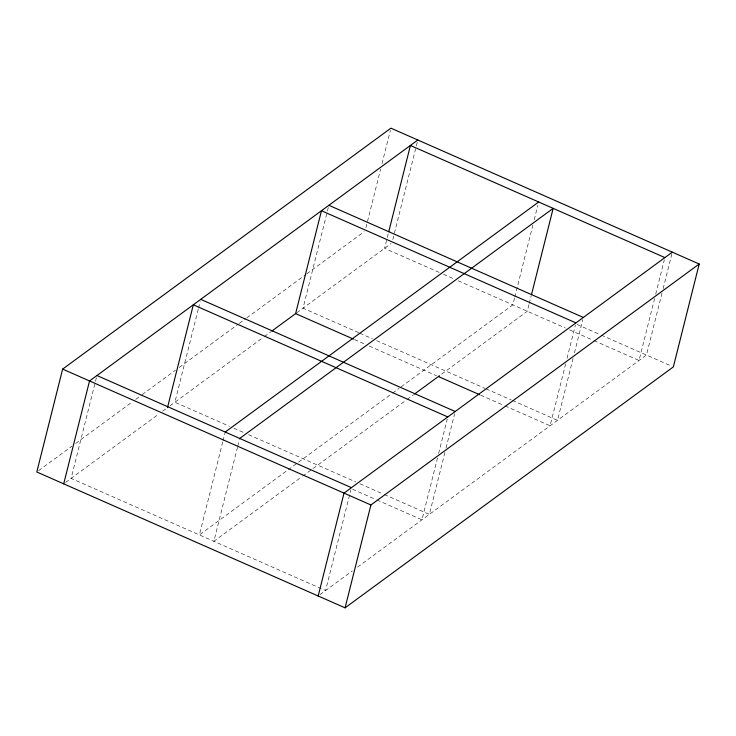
<?xml version="1.0" encoding="UTF-8"?>
<svg xmlns="http://www.w3.org/2000/svg" width="736" height="736" viewBox="0 0 736 736"><rect width="100%" height="100%" fill="white"/><g stroke="black" fill="none" stroke-linecap="round" stroke-linejoin="round"><path stroke-width="0.55" stroke-dasharray="3.68 2.76" d="M96.398 377.734L71.107 478.4L325.588 590.548L350.879 489.882M198.232 309.304L174.892 402.224L229.568 426.328M198.508 308.2L200.174 301.558M222.723 442.005L199.382 534.934L287.224 470.451M222.999 440.901L224.949 433.154M237.489 447.286L213.863 541.31L301.705 476.836M237.765 446.182L239.43 439.539M328.311 207.515L303.03 308.172L358.763 332.736M365.921 227.718L380.65 169.087M382.039 163.558L390.374 130.364M388.185 233.947L384.569 248.326L439.254 272.43M392.812 239.568L417.266 142.223M437.515 457.875L421.958 519.818L376.74 499.891M438.628 453.45L447.24 419.152M444.93 452.428L429.373 514.381L384.155 494.454M446.044 448.003L454.655 413.715M514.51 298.227L512.845 304.86L400.034 387.66M514.786 297.114L532.846 225.216M534.235 219.678L537.85 205.298M528.991 304.603L527.326 311.245L440.404 375.038M529.276 303.499L531.217 295.752M565.653 363.823L550.096 425.767L504.878 405.84M567.042 358.294L575.377 325.11M573.068 358.386L557.511 420.33L512.293 400.402M574.457 352.848L582.792 319.663M654.608 298.531L639.05 360.484L593.832 340.556M655.721 294.106L664.332 259.817M662.023 293.094L646.466 355.037L357.015 567.484M663.136 288.668L672.299 252.163M38.649 470.626L71.944 446.191M75.642 443.477L132.048 402.077M135.746 399.363L141.294 395.287M142.223 394.606L175.508 370.171M179.216 367.457L238.4 324.024M239.32 323.343L245.796 318.587M246.716 317.915L305.9 274.473M306.829 273.792L364.164 231.711M65.55 482.476L158.948 413.926M162.647 411.212L166.345 408.498M170.044 405.784L263.442 337.235M264.371 336.554L270.839 331.798M296.737 312.8L391.055 243.57M288.153 469.78L391.718 393.769M392.638 393.088L399.114 388.341M302.634 476.164L406.198 400.145M407.118 399.473L413.595 394.717M320.022 594.633L352.397 570.878M577.061 324.456L600.19 334.65M601.248 335.11L671.287 365.985M443.458 274.28L453.974 278.916M458.178 280.766L565.441 328.044M569.646 329.894L592.784 340.087M359.812 333.206L372.434 338.762M376.639 340.621L484.95 388.35M485.999 388.82L511.235 399.942M354.504 339.572L365.019 344.209M369.224 346.058L436.522 375.719M480.691 395.186L503.829 405.38M233.781 428.177L244.297 432.814M248.501 434.663L355.764 481.942M359.968 483.791L383.097 493.985M352.553 489.228L375.691 499.431"/><path stroke-width="1.1" d="M62.643 369.104L36.8 471.988L345.074 607.844L673.357 366.896L699.2 264.012L390.926 128.156L62.643 369.104L370.916 504.97L699.2 264.012M63.701 483.837L89.534 380.963L417.827 140.006M167.477 407.67L193.32 304.787L447.801 416.944M388.737 231.739L410.412 145.452L664.893 257.6M318.173 595.994L344.016 493.111L672.299 252.163M345.074 607.844L370.916 504.97M531.493 294.648L553.168 208.362L239.706 438.435M271.768 331.126L295.808 313.472M225.225 432.05L538.688 201.986M414.515 394.045L439.484 375.719M328.872 205.298L583.344 317.455M575.938 322.892L321.457 210.735L295.614 313.619L353.455 339.103M438.628 376.648L479.642 394.717M200.735 299.35L455.207 411.498M96.95 375.516L351.431 487.674"/></g></svg>
